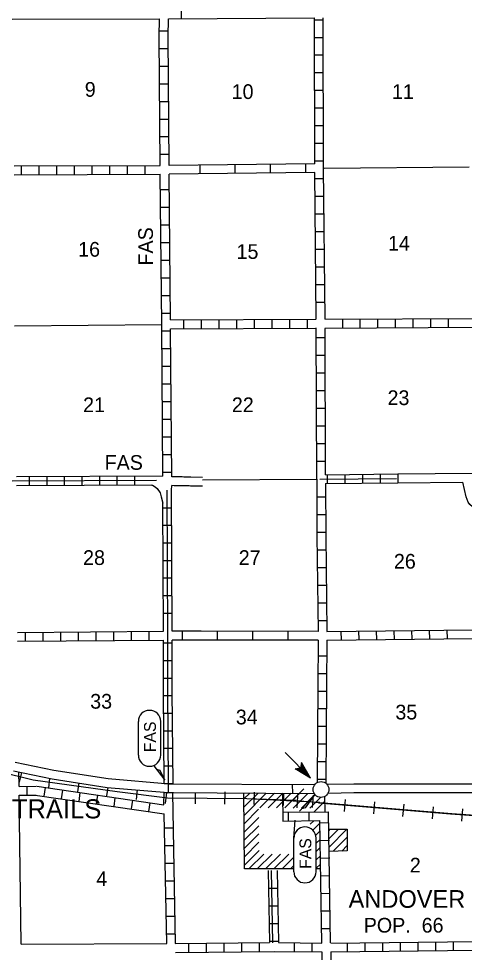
# Model space of a CAD drawing. Extents: x 1801812 to 2342521, y 16392469 to 16767754.
# Drawn here: x 1912866 to 1928017, y 16495538 to 16527264 of the extents above; entities that cross this region are included whole.
import ezdxf

# ---------------------------------------------------------------- set-up
doc = ezdxf.new("R2010")
doc.units = 0
for name, color, linetype in [('L10', 7, 'Continuous'), ('L11', 7, 'Continuous'), ('L13', 7, 'Continuous'), ('L14', 7, 'Continuous'), ('L15', 7, 'Continuous'), ('L16', 7, 'Continuous'), ('L21', 7, 'Continuous'), ('L28', 7, 'Continuous'), ('L3', 7, 'Continuous'), ('L4', 7, 'Continuous'), ('L5', 7, 'Continuous'), ('L63', 7, 'Continuous'), ('L8', 7, 'Continuous'), ('L9', 7, 'Continuous')]:
    doc.layers.add(name, color=color, linetype=linetype)

msp = doc.modelspace()

# ---------------------------------------------------------------- linework, layer by layer
at = {"layer": 'L10'}
for p, q in [((1912648, 16527251), (1917656, 16527260)), ((1925756, 16511793), (1928289, 16511818)), ((1925756, 16511493), (1927964, 16511515)), ((1912956, 16495818), (1912881, 16500876)), ((1912956, 16495818), (1917898, 16495834))]:
    msp.add_line(p, q, dxfattribs=at)
at = {"layer": 'L11'}
for points in [[(1919117, 16511376), (1918711, 16511384), (1918667, 16511385), (1918622, 16511386), (1918574, 16511387), (1918525, 16511388), (1918474, 16511389), (1918424, 16511390), (1918372, 16511391), (1918319, 16511392), (1918265, 16511393), (1918212, 16511394), (1918157, 16511395), (1918068, 16511397)], [(1919121, 16511676), (1918717, 16511684), (1918673, 16511685), (1918627, 16511686), (1918580, 16511687), (1918530, 16511688), (1918480, 16511688), (1918429, 16511690), (1918378, 16511691), (1918325, 16511692), (1918271, 16511693), (1918218, 16511694), (1918163, 16511695), (1918109, 16511696), (1918072, 16511697)], [(1928295, 16510680), (1928209, 16510756), (1928152, 16510838), (1928081, 16511012), (1927964, 16511515)]]:
    msp.add_lwpolyline(points, dxfattribs=at)
at = {"layer": 'L13'}
for p, q in [((1928181, 16522218), (1923248, 16522176)), ((1912729, 16516826), (1917730, 16516876)), ((1919120, 16511591), (1922998, 16511618))]:
    msp.add_line(p, q, dxfattribs=at)
at = {"layer": 'L15'}
for p, q in [((1912964, 16501648), (1912881, 16501318)), ((1913920, 16501450), (1913881, 16501126)), ((1914907, 16501295), (1914864, 16500993)), ((1915896, 16501142), (1915856, 16500859)), ((1916896, 16501057), (1916856, 16500726)), ((1917892, 16500973), (1917848, 16500601)), ((1918872, 16500962), (1918864, 16500584)), ((1919873, 16500993), (1919864, 16500576)), ((1920873, 16500976), (1920864, 16500559)), ((1921873, 16500943), (1921856, 16500526)), ((1922564, 16501093), (1922123, 16500651)), ((1922289, 16500693), (1920623, 16500751)), ((1922289, 16500693), (1923106, 16500626)), ((1922331, 16500451), (1922362, 16500842)), ((1922881, 16500876), (1922848, 16500459)), ((1923939, 16500326), (1923972, 16500734)), ((1924939, 16500243), (1924972, 16500651)), ((1925931, 16500159), (1925972, 16500568)), ((1926931, 16500076), (1926964, 16500484)), ((1927931, 16499993), (1927964, 16500409))]:
    msp.add_line(p, q, dxfattribs=at)
for points in [[(1920623, 16500751), (1917931, 16500776), (1916214, 16500993), (1913364, 16501384), (1904323, 16503618), (1899573, 16504726)], [(1923106, 16500626), (1920623, 16500751), (1917931, 16500776), (1916214, 16500993), (1913364, 16501384), (1907715, 16502784)], [(1922411, 16500939), (1922345, 16500874)], [(1923058, 16500622), (1927550, 16500247), (1930716, 16500022)], [(1923106, 16500626), (1927597, 16500251), (1930764, 16500026)]]:
    msp.add_lwpolyline(points, dxfattribs=at)
at = {"layer": 'L16'}
for p, q in [((1920543, 16498374), (1920521, 16500951)), ((1920522, 16500751), (1920722, 16500950)), ((1920525, 16500470), (1921003, 16500948)), ((1920527, 16500189), (1921285, 16500947)), ((1921070, 16500448), (1921566, 16500945)), ((1921351, 16500446), (1921848, 16500943)), ((1921633, 16500444), (1922129, 16500941)), ((1921915, 16500443), (1922411, 16500939)), ((1922196, 16500441), (1922693, 16500938)), ((1922477, 16500439), (1922937, 16500899)), ((1922759, 16500437), (1923124, 16500802)), ((1922916, 16500311), (1923278, 16500673)), ((1923261, 16500828), (1923273, 16500315)), ((1920530, 16499908), (1921025, 16500404)), ((1920532, 16499627), (1921028, 16500123)), ((1922776, 16499888), (1922899, 16500011)), ((1920534, 16499346), (1921030, 16499842)), ((1922863, 16499691), (1923103, 16499932)), ((1923408, 16499718), (1924037, 16499719)), ((1923408, 16499669), (1923457, 16499718)), ((1923412, 16499391), (1923740, 16499718)), ((1923417, 16499112), (1924023, 16499719)), ((1924037, 16499719), (1924038, 16498986)), ((1920537, 16499065), (1921033, 16499561)), ((1922973, 16499518), (1923108, 16499653)), ((1922981, 16499243), (1923113, 16499374)), ((1923560, 16498972), (1924037, 16499449)), ((1920539, 16498784), (1921035, 16499280)), ((1922981, 16498959), (1923117, 16499096)), ((1923852, 16498980), (1924037, 16499166)), ((1920542, 16498503), (1921037, 16498999)), ((1920696, 16498374), (1921196, 16498874)), ((1920979, 16498374), (1921479, 16498874)), ((1921262, 16498374), (1921762, 16498874)), ((1921546, 16498374), (1922046, 16498874)), ((1921829, 16498374), (1922223, 16498768)), ((1922981, 16498676), (1923122, 16498817)), ((1924038, 16498986), (1923420, 16498968)), ((1922112, 16498374), (1922223, 16498484)), ((1922981, 16498393), (1923127, 16498539)), ((1922223, 16498374), (1920543, 16498374)), ((1923130, 16498374), (1922981, 16498374))]:
    msp.add_line(p, q, dxfattribs=at)
msp.add_circle((1923145, 16501071), 269, dxfattribs=at)
at = {"layer": 'L21'}
for p, q in [((1916938, 16502240), (1916938, 16503381)), ((1917697, 16502240), (1917697, 16503381)), ((1922223, 16498276), (1922223, 16499418)), ((1922981, 16498276), (1922981, 16499418))]:
    msp.add_line(p, q, dxfattribs=at)
for points in [[(1917465, 16501878), (1917832, 16501386), (1917682, 16501720), (1917565, 16501753)], [(1922415, 16500333), (1922923, 16500893), (1922606, 16500443), (1922481, 16500409)], [(1922223, 16499418), (1922263, 16500025)]]:
    msp.add_lwpolyline(points, dxfattribs=at)
for centre, start, end in [((1917315, 16503381), 0.0008, 180.0008), ((1917315, 16502241), 180.0008, 0.0008), ((1922599, 16499418), 0.0008, 180.0008), ((1922599, 16498278), 180.0008, 0.0008)]:
    msp.add_arc(centre, 380, start, end, dxfattribs=at)
at = {"layer": 'L28'}
for p, q in [((1922789, 16501459), (1921931, 16502326)), ((1922481, 16501993), (1922448, 16501809)), ((1922789, 16501459), (1922481, 16501993)), ((1922648, 16501618), (1922481, 16501884)), ((1922756, 16501509), (1922489, 16501943)), ((1922706, 16501559), (1922489, 16501926)), ((1922264, 16501768), (1922448, 16501809)), ((1922789, 16501459), (1922264, 16501768)), ((1922714, 16501518), (1922306, 16501768)), ((1922681, 16501559), (1922323, 16501776)), ((1922623, 16501609), (1922364, 16501784)), ((1922589, 16501659), (1922389, 16501793)), ((1922506, 16501726), (1922406, 16501793)), ((1922481, 16501751), (1922439, 16501793)), ((1922481, 16501784), (1922464, 16501818)), ((1922606, 16501676), (1922473, 16501851)), ((1922531, 16501726), (1922473, 16501826)), ((1922614, 16501651), (1922498, 16501768)), ((1922573, 16501684), (1922498, 16501768))]:
    msp.add_line(p, q, dxfattribs=at)
at = {"layer": 'L3'}
for p, q in [((1917963, 16500968), (1922912, 16500936)), ((1923386, 16500950), (1924267, 16500968)), ((1924264, 16500968), (1928506, 16500968))]:
    msp.add_line(p, q, dxfattribs=at)
msp.add_lwpolyline([(1912685, 16501704), (1914005, 16501437), (1915871, 16501144), (1917952, 16500968)], dxfattribs=at)
at = {"layer": 'L4'}
msp.add_line((1921835, 16500943), (1921841, 16499998), dxfattribs=at)
at = {"layer": 'L5'}
for p, q in [((1917955, 16500968), (1917963, 16501268)), ((1917965, 16501268), (1922933, 16501236)), ((1923346, 16501250), (1924261, 16501268)), ((1924264, 16501268), (1928506, 16501268)), ((1922184, 16500941), (1922178, 16501241))]:
    msp.add_line(p, q, dxfattribs=at)
msp.add_lwpolyline([(1912744, 16501998), (1914058, 16501732), (1915907, 16501442), (1917977, 16501267)], dxfattribs=at)
at = {"layer": 'L8'}
for p, q in [((1917956, 16527260), (1922923, 16527293)), ((1918406, 16527260), (1918406, 16527560)), ((1922931, 16522334), (1922923, 16527293)), ((1923231, 16522184), (1923223, 16527293)), ((1923223, 16527218), (1922923, 16527218)), ((1917948, 16526843), (1917648, 16526843)), ((1923223, 16526618), (1922923, 16526618)), ((1917948, 16526243), (1917648, 16526243)), ((1923223, 16526018), (1922923, 16526018)), ((1917956, 16525643), (1917656, 16525643)), ((1923223, 16525418), (1922923, 16525418)), ((1917956, 16525043), (1917656, 16525043)), ((1923223, 16524818), (1922923, 16524818)), ((1917964, 16524443), (1917664, 16524443)), ((1923231, 16524218), (1922931, 16524218)), ((1917964, 16523843), (1917664, 16523843)), ((1923231, 16523618), (1922931, 16523618)), ((1917973, 16523243), (1917673, 16523243)), ((1923231, 16523018), (1922931, 16523018)), ((1917981, 16522643), (1917681, 16522643)), ((1912714, 16522259), (1917681, 16522276)), ((1912964, 16521959), (1912964, 16522259)), ((1913564, 16521959), (1913564, 16522259)), ((1914164, 16521968), (1914164, 16522268)), ((1914764, 16521968), (1914764, 16522268)), ((1915364, 16521968), (1915364, 16522268)), ((1915964, 16521968), (1915964, 16522268)), ((1916564, 16521976), (1916564, 16522276)), ((1917164, 16521976), (1917164, 16522276)), ((1923231, 16522418), (1922931, 16522418)), ((1923281, 16517068), (1923231, 16522184)), ((1912714, 16521959), (1917681, 16521976)), ((1917733, 16516876), (1917681, 16521976)), ((1918031, 16517026), (1917981, 16521976)), ((1922981, 16517059), (1922931, 16522034)), ((1923231, 16521818), (1922931, 16521818)), ((1917989, 16521443), (1917689, 16521443)), ((1923239, 16521218), (1922939, 16521218)), ((1917989, 16520843), (1917689, 16520843)), ((1923248, 16520618), (1922948, 16520618)), ((1917998, 16520243), (1917698, 16520243)), ((1923248, 16520018), (1922948, 16520018)), ((1918006, 16519643), (1917706, 16519643)), ((1923256, 16519418), (1922956, 16519418)), ((1918014, 16519043), (1917714, 16519043)), ((1923264, 16518818), (1922964, 16518818)), ((1918014, 16518443), (1917714, 16518443)), ((1923273, 16518218), (1922973, 16518218)), ((1918023, 16517843), (1917723, 16517843)), ((1923273, 16517618), (1922973, 16517618)), ((1918031, 16517243), (1917731, 16517243)), ((1917772, 16511719), (1917730, 16516876)), ((1918031, 16517026), (1922981, 16517051)), ((1918481, 16516726), (1918481, 16517026)), ((1919081, 16516734), (1919081, 16517034)), ((1919681, 16516734), (1919681, 16517034)), ((1920281, 16516734), (1920281, 16517034)), ((1920881, 16516743), (1920881, 16517043)), ((1921481, 16516743), (1921481, 16517043)), ((1922081, 16516743), (1922081, 16517043)), ((1922681, 16516751), (1922681, 16517051)), ((1923273, 16517051), (1928547, 16517076)), ((1923881, 16516751), (1923881, 16517051)), ((1924481, 16516759), (1924481, 16517059)), ((1925081, 16516759), (1925081, 16517059)), ((1925681, 16516759), (1925681, 16517059)), ((1926281, 16516768), (1926281, 16517068)), ((1926881, 16516768), (1926881, 16517068)), ((1927481, 16516768), (1927481, 16517068)), ((1918031, 16516643), (1917731, 16516643)), ((1918031, 16516726), (1922981, 16516751)), ((1918072, 16511697), (1918031, 16516726)), ((1922998, 16511618), (1922981, 16516759)), ((1923273, 16516751), (1928547, 16516776)), ((1923298, 16511768), (1923281, 16516734)), ((1923281, 16516418), (1922981, 16516418)), ((1918039, 16516043), (1917739, 16516043)), ((1923281, 16515818), (1922981, 16515818)), ((1918039, 16515443), (1917739, 16515443)), ((1923289, 16515218), (1922989, 16515218)), ((1918048, 16514843), (1917748, 16514843)), ((1923289, 16514618), (1922989, 16514618)), ((1918048, 16514243), (1917748, 16514243)), ((1923289, 16514018), (1922989, 16514018)), ((1918056, 16513643), (1917756, 16513643)), ((1923289, 16513418), (1922989, 16513418)), ((1918064, 16513043), (1917764, 16513043)), ((1923298, 16512818), (1922998, 16512818)), ((1918064, 16512443), (1917764, 16512443)), ((1923298, 16512218), (1922998, 16512218)), ((1917772, 16511719), (1912788, 16511693)), ((1916816, 16511415), (1916815, 16511713)), ((1918073, 16511843), (1917773, 16511843)), ((1923298, 16511768), (1925756, 16511793)), ((1923356, 16511768), (1923356, 16511468)), ((1923956, 16511776), (1923956, 16511476)), ((1924556, 16511784), (1924556, 16511484)), ((1925156, 16511784), (1925156, 16511484)), ((1925756, 16511793), (1925756, 16511493)), ((1917556, 16511568), (1912640, 16511543)), ((1917393, 16511417), (1912790, 16511393)), ((1913237, 16511397), (1913235, 16511695)), ((1913833, 16511400), (1913832, 16511698)), ((1914430, 16511403), (1914429, 16511701)), ((1915027, 16511406), (1915025, 16511704)), ((1915623, 16511409), (1915622, 16511707)), ((1916220, 16511412), (1916218, 16511710)), ((1918064, 16511243), (1918068, 16511397)), ((1922998, 16511618), (1923006, 16509701)), ((1923100, 16511614), (1925708, 16511639)), ((1923298, 16511468), (1925756, 16511493)), ((1923298, 16511468), (1923306, 16509701)), ((1917939, 16506301), (1917914, 16511243)), ((1918089, 16506451), (1918064, 16511243)), ((1917789, 16506450), (1917767, 16510799)), ((1922998, 16511018), (1923298, 16511018)), ((1917768, 16510645), (1918067, 16510647)), ((1923006, 16510418), (1923306, 16510418)), ((1917771, 16510049), (1918070, 16510050)), ((1923006, 16509818), (1923306, 16509818)), ((1923006, 16509701), (1923048, 16506443)), ((1923306, 16509701), (1923348, 16506443)), ((1917774, 16509452), (1918073, 16509454)), ((1923014, 16509218), (1923314, 16509218)), ((1917777, 16508856), (1918076, 16508857)), ((1923023, 16508618), (1923323, 16508618)), ((1917780, 16508259), (1918079, 16508260)), ((1923023, 16508018), (1923323, 16508018)), ((1917783, 16507662), (1918082, 16507664)), ((1923031, 16507418), (1923331, 16507418)), ((1917786, 16507066), (1918085, 16507067)), ((1923039, 16506818), (1923339, 16506818)), ((1912823, 16506409), (1917789, 16506450)), ((1913098, 16506109), (1913098, 16506409)), ((1913698, 16506118), (1913698, 16506418)), ((1914298, 16506126), (1914298, 16506426)), ((1914898, 16506126), (1914898, 16506426)), ((1915498, 16506134), (1915498, 16506434)), ((1916098, 16506134), (1916098, 16506434)), ((1916698, 16506143), (1916698, 16506443)), ((1917298, 16506143), (1917298, 16506443)), ((1919070, 16506451), (1918089, 16506451)), ((1918433, 16506154), (1918433, 16506454)), ((1923823, 16506451), (1923831, 16506151)), ((1924422, 16506459), (1924431, 16506159)), ((1925022, 16506459), (1925031, 16506159)), ((1925622, 16506468), (1925631, 16506168)), ((1926222, 16506476), (1926231, 16506176)), ((1926822, 16506484), (1926831, 16506184)), ((1927422, 16506493), (1927431, 16506193)), ((1912823, 16506109), (1917789, 16506150)), ((1918088, 16506040), (1917790, 16506040)), ((1919075, 16506151), (1918089, 16506151)), ((1918088, 16505444), (1917790, 16505444)), ((1923039, 16505618), (1923339, 16505618)), ((1918088, 16504847), (1917790, 16504847)), ((1923039, 16505018), (1923339, 16505018)), ((1923031, 16504418), (1923331, 16504418)), ((1918090, 16504252), (1917792, 16504249)), ((1923031, 16503818), (1923331, 16503818)), ((1918094, 16503655), (1917796, 16503653)), ((1923023, 16503218), (1923323, 16503218)), ((1918099, 16503059), (1917801, 16503056)), ((1923023, 16502618), (1923323, 16502618)), ((1918103, 16502462), (1917805, 16502460)), ((1923014, 16502018), (1923314, 16502018)), ((1912881, 16501176), (1912869, 16501667)), ((1918108, 16501865), (1917810, 16501863)), ((1918112, 16501269), (1917814, 16501267)), ((1923014, 16501418), (1923314, 16501418)), ((1912881, 16501176), (1913456, 16501184)), ((1913140, 16501184), (1913148, 16500884)), ((1913481, 16501184), (1917806, 16500551)), ((1913764, 16501143), (1913723, 16500843)), ((1914356, 16501051), (1914314, 16500759)), ((1914948, 16500968), (1914906, 16500668)), ((1917806, 16500551), (1917807, 16500980)), ((1917831, 16500968), (1918131, 16500968)), ((1918198, 16495839), (1918110, 16500967)), ((1912881, 16500876), (1913456, 16500884)), ((1913431, 16500884), (1917814, 16500243)), ((1915548, 16500884), (1915498, 16500584)), ((1916139, 16500793), (1916098, 16500493)), ((1916731, 16500709), (1916689, 16500409)), ((1917323, 16500618), (1917281, 16500326)), ((1921839, 16500298), (1923397, 16500316)), ((1922044, 16499992), (1922044, 16500292)), ((1922737, 16499992), (1922737, 16500292)), ((1923472, 16495856), (1923397, 16500316)), ((1917898, 16495834), (1917814, 16500243)), ((1921841, 16499998), (1923102, 16500013)), ((1923173, 16495851), (1923102, 16500013)), ((1917831, 16499768), (1918131, 16499768)), ((1923106, 16499943), (1923406, 16499951)), ((1923131, 16499343), (1923431, 16499351)), ((1917831, 16499168), (1918131, 16499168)), ((1923139, 16498743), (1923439, 16498751)), ((1917839, 16498568), (1918139, 16498568)), ((1921406, 16495868), (1921364, 16498318)), ((1921508, 16495864), (1921467, 16498314)), ((1921706, 16495868), (1921664, 16498318)), ((1923148, 16498143), (1923448, 16498151)), ((1917856, 16497968), (1918156, 16497968)), ((1921373, 16497718), (1921673, 16497718)), ((1923148, 16497543), (1923448, 16497551)), ((1917864, 16497368), (1918164, 16497368)), ((1921381, 16497118), (1921681, 16497118)), ((1923156, 16496943), (1923456, 16496951)), ((1917881, 16496768), (1918181, 16496768)), ((1921398, 16496518), (1921698, 16496518)), ((1917889, 16496168), (1918189, 16496168)), ((1923164, 16496343), (1923464, 16496351)), ((1918189, 16495834), (1921398, 16495868)), ((1919848, 16495551), (1919848, 16495851)), ((1920448, 16495559), (1920448, 16495859)), ((1921048, 16495559), (1921048, 16495859)), ((1921406, 16495918), (1921706, 16495918)), ((1921698, 16495868), (1923173, 16495851)), ((1922248, 16495559), (1922248, 16495859)), ((1922848, 16495559), (1922848, 16495859)), ((1924048, 16495559), (1924048, 16495859)), ((1924647, 16495568), (1924647, 16495868)), ((1925247, 16495576), (1925247, 16495876)), ((1925847, 16495576), (1925847, 16495876)), ((1926447, 16495584), (1926447, 16495884)), ((1927047, 16495593), (1927047, 16495893)), ((1927647, 16495601), (1927647, 16495901)), ((1918198, 16495534), (1921548, 16495568)), ((1918648, 16495543), (1918648, 16495843)), ((1919248, 16495543), (1919248, 16495843)), ((1921548, 16495568), (1923173, 16495551)), ((1923173, 16495551), (1923248, 16490584)), ((1923473, 16495551), (1923548, 16490584))]:
    msp.add_line(p, q, dxfattribs=at)
for points in [[(1917681, 16522276), (1917648, 16526660), (1917656, 16527260)], [(1917981, 16522276), (1917948, 16526660), (1917956, 16527260)], [(1917393, 16511417), (1917413, 16511408), (1917507, 16511352), (1917573, 16511294), (1917674, 16511147), (1917714, 16511015), (1917767, 16510799)], [(1923348, 16506443), (1928322, 16506501)], [(1917813, 16501267), (1917789, 16504425), (1917789, 16506150)], [(1917963, 16501268), (1917939, 16504426), (1917939, 16506301)], [(1918113, 16501269), (1918089, 16504427), (1918089, 16506151)], [(1923048, 16506143), (1923023, 16503018), (1923014, 16501309)], [(1923348, 16506143), (1923323, 16503018), (1923314, 16501293)], [(1923348, 16506143), (1928322, 16506201)], [(1923473, 16495851), (1928431, 16495909)], [(1923473, 16495551), (1928431, 16495609)]]:
    msp.add_lwpolyline(points, dxfattribs=at)
at = {"layer": 'L9'}
for p, q in [((1922931, 16522334), (1917981, 16522276)), ((1919031, 16521993), (1919031, 16522293)), ((1920231, 16522001), (1920231, 16522301)), ((1921431, 16522018), (1921431, 16522318)), ((1922631, 16522026), (1922631, 16522326)), ((1922931, 16522034), (1917981, 16521976)), ((1923048, 16506443), (1919070, 16506450)), ((1919631, 16506151), (1919631, 16506451)), ((1920831, 16506143), (1920831, 16506443)), ((1922031, 16506143), (1922031, 16506443)), ((1923048, 16506143), (1919075, 16506150))]:
    msp.add_line(p, q, dxfattribs=at)

# ---------------------------------------------------------------- texts
at = {"layer": 'L14'}
for s, p in [('9', (1915114, 16524610)), ('10', (1920106, 16524534)), ('11', (1925556, 16524534)), ('16', (1914889, 16519176)), ('14', (1925422, 16519384)), ('15', (1920273, 16519101)), ('23', (1925406, 16514134)), ('21', (1915056, 16513893)), ('22', (1920114, 16513893)), ('28', (1915056, 16508701)), ('27', (1920348, 16508701)), ('26', (1925622, 16508576)), ('33', (1915298, 16503818)), ('34', (1920248, 16503284)), ('35', (1925672, 16503451)), ('2', (1926164, 16498251)), ('4', (1915506, 16497793))]:
    msp.add_text(s, height=500, rotation=360, dxfattribs=at).set_placement(p)
at = {"layer": 'L16'}
for s, height, p in [('ANDOVER', 600, (1924081, 16497051)), ('POP.  66', 500, (1924597, 16496209))]:
    msp.add_text(s, height=height, rotation=360, dxfattribs=at).set_placement(p)
at = {"layer": 'L21'}
for height, rotation, p in [(500, 90, (1917431, 16518876)), (500, 360, (1915789, 16511934)), (400, 90.0008, (1917530, 16502340)), (400, 90.0008, (1922814, 16498376))]:
    msp.add_text('FAS', height=height, rotation=rotation, dxfattribs=at).set_placement(p)
at = {"layer": 'L63'}
msp.add_text('ROADS AND TRAILS    ', height=650.03, rotation=359.9992, dxfattribs=at).set_placement((1907225, 16500089))

doc.saveas('drawing.dxf')
